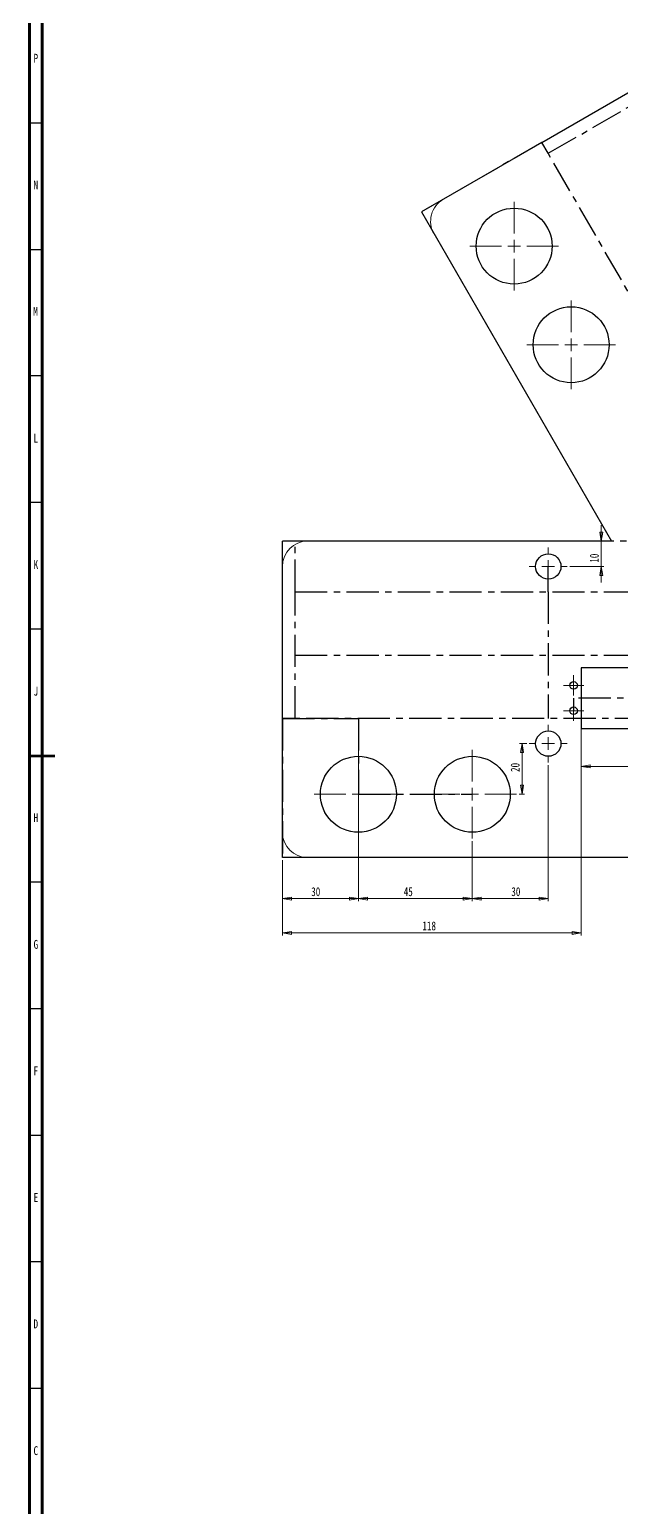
# Model space of a CAD drawing. Header units: millimetres. Extents: x 15 to 1184, y -11749 to 12670.
# Drawn here: x 15 to 249, y 124 to 707 of the extents above; entities that cross this region are included whole.
import ezdxf

# ---------------------------------------------------------------- set-up
doc = ezdxf.new("R2010")
doc.units = ezdxf.units.MM
doc.linetypes.add('CENTERX2', pattern=[20.32, 12.7, -2.54, 2.54, -2.54])
doc.styles.add('SLDTEXTSTYLE0', font='TXT', dxfattribs={"width": 0.75})
doc.dimstyles.new('SLDDIMSTYLE0', dxfattribs={"dimtxt": 3.5, "dimasz": 3.556, "dimexe": 0, "dimexo": 0.0625, "dimgap": 0.875, "dimtad": 1, "dimrnd": 1e-09, "dimzin": 12, "dimdsep": 46, "dimtxsty": 'SLDTEXTSTYLE0', "dimblk1": 'CLOSED', "dimblk2": 'CLOSED', "dimsah": 1, "dimcen": 0.09, "dimadec": 0, "dimazin": 3, "dimtfac": 1, "dimtofl": 0, "dimtmove": 0, "dimatfit": 3, "dimldrblk": 'CLOSED', "dimfxl": 1, "dimfrac": 2, "dimtolj": 1, "dimtzin": 12, "dimarcsym": 0})
doc.dimstyles.new('SLDDIMSTYLE3', dxfattribs={"dimtxt": 3.5, "dimasz": 3.556, "dimexe": 0, "dimexo": 0.0625, "dimgap": 0.875, "dimtad": 1, "dimrnd": 1e-09, "dimzin": 12, "dimdsep": 46, "dimtxsty": 'SLDTEXTSTYLE0', "dimblk1": 'CLOSED', "dimblk2": 'CLOSED', "dimsah": 1, "dimcen": 0.09, "dimadec": 0, "dimazin": 3, "dimtfac": 1, "dimtmove": 0, "dimatfit": 0, "dimldrblk": 'CLOSED', "dimfxl": 1, "dimfrac": 2, "dimtolj": 1, "dimtzin": 12, "dimarcsym": 0})

# ---------------------------------------------------------------- blocks, each defined once
blk = doc.blocks.new('_CLOSED')
at = {"color": 0, "linetype": 'ByBlock', "lineweight": -2}
for p, q in [((-1, 0.166667), (0, 0)), ((-1, 0.166667), (-1, -0.166667)), ((0, 0), (-1, -0.166667)), ((0, 0), (-1, 0))]:
    blk.add_line(p, q, dxfattribs=at)
blk = doc.blocks.new('_D_20')
at = {"color": 7, "linetype": 'Continuous', "lineweight": 0}
for p, q in [((144.87, 386.75), (144.87, 363.02)), ((114.87, 379.25), (114.87, 363.02)), ((144.87, 364.02), (114.87, 364.02))]:
    blk.add_line(p, q, dxfattribs=at)
at = {"color": 7, "linetype": 'Continuous', "lineweight": 0, "xscale": 3.556, "yscale": 3.556, "rotation": 180}
blk.add_blockref('_CLOSED', (114.87, 364.02, -1.5), dxfattribs=at)
at = {"color": 7, "linetype": 'Continuous', "lineweight": 0, "xscale": 3.556, "yscale": 3.556}
blk.add_blockref('_CLOSED', (144.87, 364.02, -1.5), dxfattribs=at)
at = {"color": 7, "linetype": 'Continuous', "lineweight": 0, "insert": (126.25, 368.53), "char_height": 3.5, "attachment_point": 1, "style": 'SLDTEXTSTYLE0'}
blk.add_mtext('30', dxfattribs=at)
blk = doc.blocks.new('_D_21')
at = {"color": 7, "linetype": 'Continuous', "lineweight": 0}
for p, q in [((144.87, 404.25), (144.87, 363.02)), ((189.87, 386.75), (189.87, 363.02)), ((144.87, 364.02), (189.87, 364.02))]:
    blk.add_line(p, q, dxfattribs=at)
at = {"color": 7, "linetype": 'Continuous', "lineweight": 0, "xscale": 3.556, "yscale": 3.556, "rotation": 180}
blk.add_blockref('_CLOSED', (144.87, 364.02, -1.5), dxfattribs=at)
at = {"color": 7, "linetype": 'Continuous', "lineweight": 0, "xscale": 3.556, "yscale": 3.556}
blk.add_blockref('_CLOSED', (189.87, 364.02, -1.5), dxfattribs=at)
at = {"color": 7, "linetype": 'Continuous', "lineweight": 0, "insert": (162.79, 368.53), "char_height": 3.5, "attachment_point": 1, "style": 'SLDTEXTSTYLE0'}
blk.add_mtext('45', dxfattribs=at)
blk = doc.blocks.new('_D_22')
at = {"color": 7, "linetype": 'Continuous', "lineweight": 0}
for p, q in [((219.87, 416.75), (219.87, 363.02)), ((189.87, 386.75), (189.87, 363.02)), ((189.87, 364.02), (219.87, 364.02))]:
    blk.add_line(p, q, dxfattribs=at)
at = {"color": 7, "linetype": 'Continuous', "lineweight": 0, "xscale": 3.556, "yscale": 3.556, "rotation": 180}
blk.add_blockref('_CLOSED', (189.87, 364.02, -1.5), dxfattribs=at)
at = {"color": 7, "linetype": 'Continuous', "lineweight": 0, "xscale": 3.556, "yscale": 3.556}
blk.add_blockref('_CLOSED', (219.87, 364.02, -1.5), dxfattribs=at)
at = {"color": 7, "linetype": 'Continuous', "lineweight": 0, "insert": (205.28, 368.53), "char_height": 3.5, "attachment_point": 1, "style": 'SLDTEXTSTYLE0'}
blk.add_mtext('30', dxfattribs=at)
blk = doc.blocks.new('_D_23')
at = {"color": 7, "linetype": 'Continuous', "lineweight": 0}
for p, q in [((232.87, 430.25), (232.87, 349.49)), ((114.87, 379.25), (114.87, 349.49)), ((114.87, 350.49), (232.87, 350.49))]:
    blk.add_line(p, q, dxfattribs=at)
at = {"color": 7, "linetype": 'Continuous', "lineweight": 0, "xscale": 3.556, "yscale": 3.556, "rotation": 180}
blk.add_blockref('_CLOSED', (114.87, 350.49, -1.5), dxfattribs=at)
at = {"color": 7, "linetype": 'Continuous', "lineweight": 0, "xscale": 3.556, "yscale": 3.556}
blk.add_blockref('_CLOSED', (232.87, 350.49, -1.5), dxfattribs=at)
at = {"color": 7, "linetype": 'Continuous', "lineweight": 0, "insert": (170.15, 355), "char_height": 3.5, "attachment_point": 1, "style": 'SLDTEXTSTYLE0'}
blk.add_mtext('118', dxfattribs=at)
blk = doc.blocks.new('_D_24')
at = {"color": 7, "linetype": 'Continuous', "lineweight": 0}
for p, q in [((232.87, 454.25), (232.87, 415.26)), ((276.87, 454.25), (276.87, 415.26)), ((276.87, 416.26), (232.87, 416.26))]:
    blk.add_line(p, q, dxfattribs=at)
at = {"color": 7, "linetype": 'Continuous', "lineweight": 0, "xscale": 3.556, "yscale": 3.556, "rotation": 180}
blk.add_blockref('_CLOSED', (232.87, 416.26, -1.5), dxfattribs=at)
at = {"color": 7, "linetype": 'Continuous', "lineweight": 0, "xscale": 3.556, "yscale": 3.556}
blk.add_blockref('_CLOSED', (276.87, 416.26, -1.5), dxfattribs=at)
at = {"color": 7, "linetype": 'Continuous', "lineweight": 0, "insert": (251.29, 420.77), "char_height": 3.5, "attachment_point": 1, "style": 'SLDTEXTSTYLE0'}
blk.add_mtext('44', dxfattribs=at)
blk = doc.blocks.new('_D_26')
at = {"color": 7, "linetype": 'Continuous', "lineweight": 0}
for p, q in [((240.81, 505.25), (240.81, 511.6)), ((240.81, 495.25), (240.81, 505.25)), ((228.37, 495.25), (241.81, 495.25)), ((240.81, 495.25), (240.81, 488.9))]:
    blk.add_line(p, q, dxfattribs=at)
at = {"color": 7, "linetype": 'Continuous', "lineweight": 0, "xscale": 3.556, "yscale": 3.556}
for p, rotation in [((240.81, 505.25, -1.5), 270), ((240.81, 495.25, -1.5), 90)]:
    blk.add_blockref('_CLOSED', p, dxfattribs=dict(at, rotation=rotation))
at = {"color": 7, "linetype": 'Continuous', "lineweight": 0, "insert": (236.3, 496.75), "char_height": 3.5, "attachment_point": 1, "rotation": 90, "style": 'SLDTEXTSTYLE0'}
blk.add_mtext('10', dxfattribs=at)
blk = doc.blocks.new('_D_34')
at = {"color": 7, "linetype": 'Continuous', "lineweight": 0}
for p, q in [((211.37, 425.25), (208.52, 425.25)), ((209.52, 425.25), (209.52, 405.25)), ((208.37, 405.25), (210.52, 405.25))]:
    blk.add_line(p, q, dxfattribs=at)
at = {"color": 7, "linetype": 'Continuous', "lineweight": 0, "xscale": 3.556, "yscale": 3.556}
for p, rotation in [((209.52, 425.25, -1.5), 90), ((209.52, 405.25, -1.5), 270)]:
    blk.add_blockref('_CLOSED', p, dxfattribs=dict(at, rotation=rotation))
at = {"color": 7, "linetype": 'Continuous', "lineweight": 0, "insert": (205.01, 414.07), "char_height": 3.5, "attachment_point": 1, "rotation": 90, "style": 'SLDTEXTSTYLE0'}
blk.add_mtext('20', dxfattribs=at)
blk = doc.blocks.new('SW_CENTERMARKSYMBOL_2')
at = {"color": 0, "linetype": 'Continuous', "lineweight": 0}
for p, q in [((0, 5), (0, 17.5)), ((-5, 0), (-17.5, 0)), ((0, 0), (-2.5, 0)), ((0, 0), (0, 2.5)), ((0, 0), (0, -2.5)), ((0, 0), (2.5, 0)), ((5, 0), (17.5, 0)), ((0, -5), (0, -17.5))]:
    blk.add_line(p, q, dxfattribs=at)
blk = doc.blocks.new('SW_CENTERMARKSYMBOL_3')
at = {"color": 0, "linetype": 'Continuous', "lineweight": 0}
for p, q in [((0, 5), (0, 17.5)), ((-5, 0), (-17.5, 0)), ((0, 0), (-2.5, 0)), ((0, 0), (0, 2.5)), ((0, 0), (0, -2.5)), ((0, 0), (2.5, 0)), ((5, 0), (17.5, 0)), ((0, -5), (0, -17.5))]:
    blk.add_line(p, q, dxfattribs=at)
blk = doc.blocks.new('SW_CENTERMARKSYMBOL_4')
at = {"color": 0, "linetype": 'Continuous', "lineweight": 0}
for p, q in [((0, 5), (0, 7.5)), ((-5, 0), (-7.5, 0)), ((0, 0), (-2.5, 0)), ((0, 0), (0, 2.5)), ((0, 0), (0, -2.5)), ((0, 0), (2.5, 0)), ((5, 0), (7.5, 0)), ((0, -5), (0, -7.5))]:
    blk.add_line(p, q, dxfattribs=at)
blk = doc.blocks.new('SW_CENTERMARKSYMBOL_5')
at = {"color": 0, "linetype": 'Continuous', "lineweight": 0}
for p, q in [((0, 5), (0, 7.5)), ((-5, 0), (-7.5, 0)), ((0, 0), (-2.5, 0)), ((0, 0), (0, 2.5)), ((0, 0), (0, -2.5)), ((0, 0), (2.5, 0)), ((5, 0), (7.5, 0)), ((0, -5), (0, -7.5))]:
    blk.add_line(p, q, dxfattribs=at)
blk = doc.blocks.new('SW_CENTERMARKSYMBOL_18')
at = {"color": 0, "linetype": 'Continuous', "lineweight": 0}
for p, q in [((0, 5), (0, 17.5)), ((-5, 0), (-17.5, 0)), ((0, 0), (-2.5, 0)), ((0, 0), (0, 2.5)), ((0, 0), (0, -2.5)), ((0, 0), (2.5, 0)), ((5, 0), (17.5, 0)), ((0, -5), (0, -17.5))]:
    blk.add_line(p, q, dxfattribs=at)
blk = doc.blocks.new('SW_CENTERMARKSYMBOL_19')
at = {"color": 0, "linetype": 'Continuous', "lineweight": 0}
for p, q in [((0, 5), (0, 17.5)), ((-5, 0), (-17.5, 0)), ((0, 0), (-2.5, 0)), ((0, 0), (0, 2.5)), ((0, 0), (0, -2.5)), ((0, 0), (2.5, 0)), ((5, 0), (17.5, 0)), ((0, -5), (0, -17.5))]:
    blk.add_line(p, q, dxfattribs=at)
blk = doc.blocks.new('SW_CENTERMARKSYMBOL_26')
at = {"color": 0, "linetype": 'Continuous', "lineweight": 0}
for p, q in [((-2.5, 0), (-4, 0)), ((0, 0), (-2.5, 0)), ((0, 2.5), (0, 4)), ((0, 0), (0, 2.5)), ((0, 0), (0, -2.5)), ((0, 0), (2.5, 0)), ((2.5, 0), (4, 0)), ((0, -2.5), (0, -4))]:
    blk.add_line(p, q, dxfattribs=at)
blk = doc.blocks.new('SW_CENTERMARKSYMBOL_28')
at = {"color": 0, "linetype": 'Continuous', "lineweight": 0}
for p, q in [((-2.5, 0), (-4, 0)), ((0, 0), (-2.5, 0)), ((0, 2.5), (0, 4)), ((0, 0), (0, 2.5)), ((0, 0), (0, -2.5)), ((0, 0), (2.5, 0)), ((2.5, 0), (4, 0)), ((0, -2.5), (0, -4))]:
    blk.add_line(p, q, dxfattribs=at)

msp = doc.modelspace()

# ---------------------------------------------------------------- linework, layer by layer
at = {"color": 7, "linetype": 'Continuous', "lineweight": 60}
for p, q in [((15, 5), (15, 836)), ((15, 836), (15, 5)), ((20, 10), (20, 831)), ((20, 831), (20, 10)), ((15, 420.5), (25, 420.5)), ((15, 420.5), (25, 420.5))]:
    msp.add_line(p, q, dxfattribs=at)
at = {"color": 7, "linetype": 'Continuous'}
for p, q in [((217.37099, 662.78363), (277.99277, 697.78363)), ((217.37099, 662.78363), (169.73959, 635.28363)), ((169.73959, 635.28363), (244.81545, 505.24842)), ((114.87099, 380.24842), (114.87099, 505.24842)), ((244.81545, 505.24842), (114.87099, 505.24842)), ((276.87099, 455.24842), (232.87099, 455.24842)), ((232.87099, 455.24842), (232.87099, 431.24842)), ((232.87099, 431.24842), (264.87099, 431.24842)), ((299.87099, 380.24842), (114.87099, 380.24842))]:
    msp.add_line(p, q, dxfattribs=at)
at = {"color": 7, "linetype": 'Continuous', "lineweight": 15}
for p, q in [((269.33252, 692.78363), (178.39984, 640.28362)), ((174.73959, 626.62337), (244.81546, 505.24842)), ((244.81546, 505.24842), (124.87098, 505.24842)), ((114.87099, 495.24842), (114.87099, 390.24842)), ((276.87099, 455.24842), (232.87099, 455.24842)), ((232.87099, 455.24842), (232.87099, 431.24842)), ((232.87099, 431.24842), (276.87099, 431.24842)), ((124.87098, 380.24842), (299.87099, 380.24842))]:
    msp.add_line(p, q, dxfattribs=at)
at = {"color": 7, "linetype": 'CENTERX2'}
for p, q in [((219.87099, 658.4535), (263.17226, 683.4535)), ((217.37099, 662.78363), (169.73959, 635.28363)), ((219.87099, 658.4535), (217.37099, 662.78363)), ((319.87099, 485.24842), (219.87099, 658.4535)), ((119.87099, 485.24842), (119.87099, 505.24842)), ((611.47353, 505.24842), (119.87099, 505.24842)), ((219.87099, 485.24842), (219.87099, 495.24842)), ((119.87099, 435.24842), (119.87099, 485.24842)), ((119.87099, 485.24842), (319.87099, 485.24842)), ((219.87099, 485.24842), (219.87099, 435.24842)), ((119.87099, 460.24842), (363.17226, 460.24842)), ((264.87099, 443.24842), (229.87099, 443.24842)), ((229.87099, 443.24842), (229.87099, 438.24842)), ((119.87099, 435.24842), (114.87099, 435.24842)), ((114.87099, 435.24842), (144.87099, 435.24842)), ((114.87099, 435.24842), (114.87099, 380.24842)), ((319.87099, 435.24842), (119.87099, 435.24842)), ((144.87099, 435.24842), (144.87099, 405.24842)), ((144.87099, 405.24842), (189.87099, 405.24842))]:
    msp.add_line(p, q, dxfattribs=at)
at = {"color": 7, "linetype": 'Continuous', "lineweight": 30}
for p, q in [((15, 670.5), (20, 670.5)), ((15, 620.5), (20, 620.5)), ((20, 570.5), (15, 570.5)), ((20, 520.5), (15, 520.5)), ((20, 470.5), (15, 470.5)), ((20, 370.5), (15, 370.5)), ((20, 320.5), (15, 320.5)), ((20, 270.5), (15, 270.5)), ((20, 220.5), (15, 220.5)), ((20, 170.5), (15, 170.5))]:
    msp.add_line(p, q, dxfattribs=at)
at = {"color": 7, "linetype": 'Continuous'}
for centre, radius in [((206.39023, 621.80286), 15), ((228.89023, 582.83172), 15), ((219.87099, 495.24842), 5), ((229.87099, 448.24842), 1.5), ((229.87099, 438.24842), 1.5), ((219.87099, 425.24842), 5), ((144.87099, 405.24842), 15), ((189.87099, 405.24842), 15)]:
    msp.add_circle(centre, radius, dxfattribs=at)
at = {"color": 7, "linetype": 'Continuous', "lineweight": 15}
for centre, radius in [((206.39023, 621.80286), 15), ((228.89023, 582.83172), 15), ((219.87099, 495.24842), 5), ((229.87099, 448.24842), 1.5), ((229.87099, 438.24842), 1.5), ((219.87099, 425.24842), 5), ((144.87099, 405.24842), 15), ((189.87099, 405.24842), 15)]:
    msp.add_circle(centre, radius, dxfattribs=at)
for centre, start, end in [((183.39984, 631.62337), 120, 210), ((124.87099, 495.24842), 90, 180), ((124.87099, 390.24842), 180, 270)]:
    msp.add_arc(centre, 10, start, end, dxfattribs=at)

# ---------------------------------------------------------------- block references
at = {"color": 7, "linetype": 'Continuous', "lineweight": 0}
for name, p in [('SW_CENTERMARKSYMBOL_18', (206.39023, 621.80286)), ('SW_CENTERMARKSYMBOL_19', (228.89023, 582.83172)), ('SW_CENTERMARKSYMBOL_4', (219.87099, 495.24842)), ('SW_CENTERMARKSYMBOL_28', (229.87099, 448.24842)), ('SW_CENTERMARKSYMBOL_26', (229.87099, 438.24842)), ('SW_CENTERMARKSYMBOL_5', (219.87099, 425.24842)), ('SW_CENTERMARKSYMBOL_2', (144.87099, 405.24842)), ('SW_CENTERMARKSYMBOL_3', (189.87099, 405.24842))]:
    msp.add_blockref(name, p, dxfattribs=at)

# ---------------------------------------------------------------- texts
at = {"color": 7, "linetype": 'Continuous', "lineweight": 0, "char_height": 3.5, "attachment_point": 2, "style": 'SLDTEXTSTYLE0'}
for s, insert in [('P', (17.48663, 697.76654)), ('N', (17.46962, 647.70953)), ('M', (17.37969, 597.76654)), ('L', (17.46233, 547.70953)), ('K', (17.48906, 497.76654)), ('J', (17.4684, 447.70953)), ('H', (17.49149, 397.76654)), ('G', (17.48906, 347.70953)), ('F', (17.46354, 297.76654)), ('E', (17.50608, 247.70953)), ('D', (17.4599, 197.76654)), ('C', (17.46354, 147.70953))]:
    msp.add_mtext(s, dxfattribs=dict(at, insert=insert))

# ---------------------------------------------------------------- dimensions: what is measured, and where the dimension line sits
at = {"color": 7, "linetype": 'Continuous', "lineweight": 0}
for base, p1, p2, picture, middle in [((240.81221, 505.24842), (227.37099, 495.24842), (244.81545, 505.24842), '_D_26', (240.81221, 499.33852)), ((209.51709, 405.24842), (212.37099, 425.24842), (207.37099, 405.24842), '_D_34', (209.51709, 416.65696))]:
    dim = msp.add_linear_dim(base=base, p1=p1, p2=p2, angle=90, dimstyle='SLDDIMSTYLE3', dxfattribs=at)
    dim.commit()
    dim.dimension.update_dxf_attribs({"geometry": picture, "text_midpoint": middle, "dimtype": 160})
for base, p1, p2, picture, middle in [((232.87099, 416.2577), (276.87099, 455.24842), (232.87099, 455.24842), '_D_24', (253.87795, 416.2577)), ((232.87099, 350.48714), (114.87099, 380.24842), (232.87099, 431.24842), '_D_23', (174.03303, 350.48714)), ((219.87099, 364.02018), (189.87099, 387.74842), (219.87099, 417.74842), '_D_22', (207.86563, 364.02018)), ((189.87099, 364.02018), (144.87099, 405.24842), (189.87099, 387.74842), '_D_21', (165.37189, 364.02018)), ((114.87099, 364.02018), (144.87099, 387.74842), (114.87099, 380.24842), '_D_20', (128.83269, 364.02018))]:
    dim = msp.add_linear_dim(base=base, p1=p1, p2=p2, dimstyle='SLDDIMSTYLE0', dxfattribs=at)
    dim.commit()
    dim.dimension.update_dxf_attribs({"geometry": picture, "text_midpoint": middle, "dimtype": 160})

doc.saveas('drawing.dxf')
